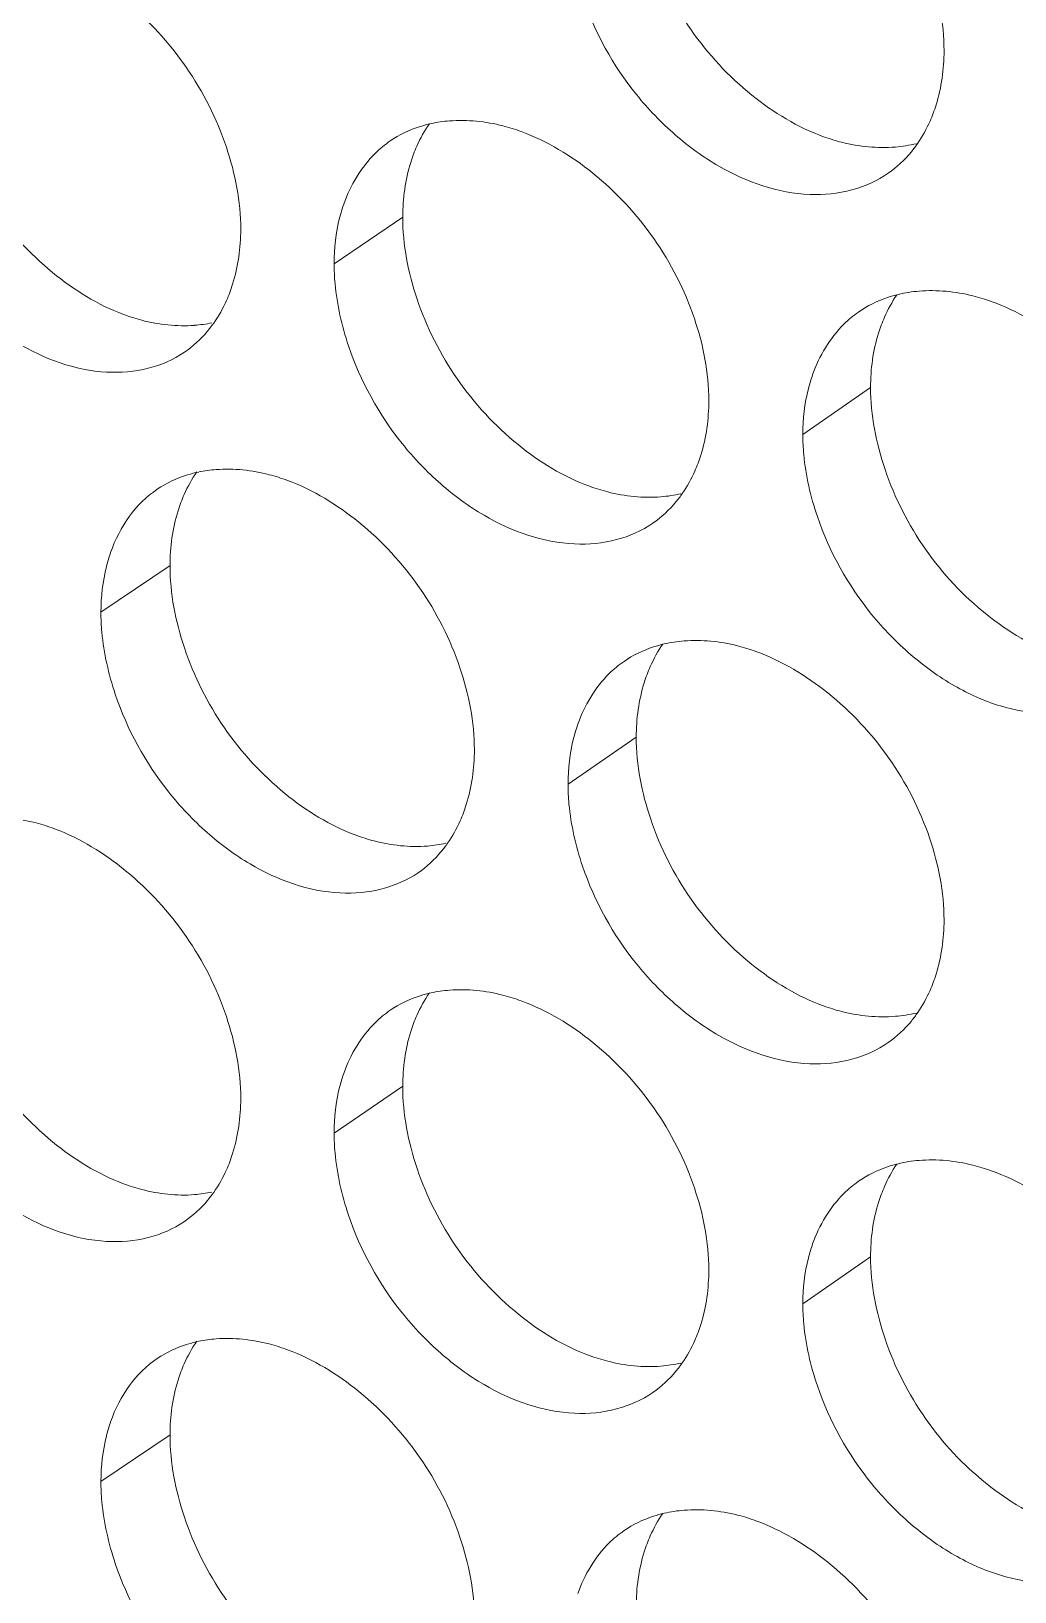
# Model space of a CAD drawing. Header units: millimetres. Extents: x 1177 to 4147, y 93 to 2194.
# Drawn here: x 2643.86 to 2652.78, y 903.97 to 918.11 of the extents above; entities that cross this region are included whole.
import ezdxf

# ---------------------------------------------------------------- set-up
doc = ezdxf.new("R2010")
doc.units = ezdxf.units.MM
doc.header["$LTSCALE"] = 0.1
doc.layers.get('0').update_dxf_attribs({"lineweight": 13})
doc.layers.add('标注', color=251, linetype='Continuous', lineweight=9)

# ---------------------------------------------------------------- blocks, each defined once
blk = doc.blocks.new('02')
at = {"layer": '标注'}
for p, q in [((4550.886, 900.444), (4549.997, 899.84)), ((4556.945, 898.238), (4556.068, 897.63)), ((4547.872, 895.933), (4546.977, 895.331)), ((4547.872, 895.933), (4546.977, 895.331)), ((4553.91, 893.712), (4553.027, 893.106)), ((4553.91, 893.712), (4553.027, 893.106)), ((4550.886, 889.194), (4549.997, 888.59)), ((4556.945, 886.988), (4556.068, 886.38)), ((4547.872, 884.683), (4546.977, 884.081))]:
    blk.add_line(p, q, dxfattribs=at)
for centre, radius, start, end in [((4551.629, 899.926), 1.768, 94.4127, 102.2837), ((4548.059, 900.784), 1.746, 274.2779, 281.7562), ((4548.6, 895.421), 1.76, 94.3009, 101.6849), ((4548.6, 895.421), 1.76, 94.3009, 101.6849), ((4554.092, 898.581), 1.763, 274.5012, 282.9601), ((4554.669, 893.188), 1.776, 94.5239, 102.8809), ((4554.669, 893.188), 1.776, 94.5239, 102.8809), ((4551.07, 894.054), 1.755, 274.3898, 282.359), ((4551.07, 894.054), 1.755, 274.3898, 282.359), ((4551.629, 888.676), 1.768, 94.4127, 102.2837), ((4548.059, 889.534), 1.746, 274.2779, 281.7562), ((4548.6, 884.171), 1.76, 94.3009, 101.6849), ((4554.092, 887.331), 1.763, 274.5012, 282.9601), ((4554.669, 881.938), 1.776, 94.5239, 102.8809)]:
    blk.add_arc(centre, radius, start, end, dxfattribs=at)
for points, knots in [([(4557.897, 902.597), (4557.897, 902.956), (4557.749, 903.703), (4557.227, 904.722), (4556.446, 905.558), (4555.796, 905.951), (4555.459, 906.072)], [0, 0, 0, 0, 0.241164, 0.500391, 0.759555, 1, 1, 1, 1]), ([(4553.91, 904.962), (4553.91, 904.603), (4554.057, 903.857), (4554.576, 902.837), (4555.352, 901.999), (4556.001, 901.606), (4556.337, 901.484)], [0, 0, 0, 0, 0.241468, 0.500853, 0.759857, 1, 1, 1, 1]), ([(4548.788, 900.285), (4548.788, 900.645), (4548.641, 901.392), (4548.125, 902.414), (4547.353, 903.255), (4546.709, 903.653), (4546.375, 903.778)], [0, 0, 0, 0, 0.241629, 0.501316, 0.760421, 1, 1, 1, 1]), ([(4553.215, 903.294), (4553.37, 902.838), (4553.729, 902.188), (4554.396, 901.499), (4555.11, 900.975), (4555.927, 900.689), (4556.701, 900.764), (4557.033, 900.913), (4557.175, 901.012)], [0, 0, 0, 0, 0.279944, 0.419999, 0.55451, 0.793241, 0.899512, 1, 1, 1, 1]), ([(4544.868, 902.679), (4544.868, 902.319), (4545.014, 901.572), (4545.526, 900.549), (4546.294, 899.706), (4546.937, 899.307), (4547.27, 899.183)], [0, 0, 0, 0, 0.241933, 0.501777, 0.760722, 1, 1, 1, 1]), ([(4557.715, 901.686), (4557.745, 901.754), (4557.854, 902.045), (4557.897, 902.36), (4557.897, 902.597)], [0, 0, 0, 0, 0.23828, 1, 1, 1, 1]), ([(4551.253, 901.653), (4551.205, 901.643), (4551.02, 901.594), (4550.843, 901.51), (4550.724, 901.429)], [0, 0, 0, 0, 0.255107, 1, 1, 1, 1]), ([(4552.42, 901.55), (4552.343, 901.579), (4552.043, 901.672), (4551.724, 901.707), (4551.493, 901.688)], [0, 0, 0, 0, 0.26396, 1, 1, 1, 1]), ([(4550.724, 901.429), (4550.656, 901.382), (4550.391, 901.165), (4550.209, 900.856), (4550.123, 900.612)], [0, 0, 0, 0, 0.242752, 1, 1, 1, 1]), ([(4554.85, 898.069), (4554.85, 898.429), (4554.703, 899.175), (4554.182, 900.195), (4553.405, 901.033), (4552.756, 901.428), (4552.42, 901.55)], [0, 0, 0, 0, 0.241318, 0.500698, 0.759842, 1, 1, 1, 1]), ([(4556.337, 901.484), (4556.415, 901.456), (4556.715, 901.364), (4557.035, 901.331), (4557.266, 901.35)], [0, 0, 0, 0, 0.263604, 1, 1, 1, 1]), ([(4557.175, 901.012), (4557.287, 901.089), (4557.422, 901.216), (4557.531, 901.362), (4557.557, 901.4)], [0, 0, 0, 0, 0.745595, 1, 1, 1, 1]), ([(4551.068, 901.361), (4551.038, 901.293), (4550.928, 900.999), (4550.886, 900.683), (4550.886, 900.444)], [0, 0, 0, 0, 0.237837, 1, 1, 1, 1]), ([(4544.154, 901.015), (4544.306, 900.56), (4544.659, 899.911), (4545.315, 899.219), (4546.016, 898.691), (4546.82, 898.394), (4547.586, 898.456), (4547.916, 898.599), (4548.058, 898.694)], [0, 0, 0, 0, 0.281084, 0.421471, 0.556119, 0.794437, 0.900161, 1, 1, 1, 1]), ([(4550.123, 900.612), (4550.102, 900.553), (4550.027, 900.302), (4549.997, 900.039), (4549.997, 899.84)], [0, 0, 0, 0, 0.2397, 1, 1, 1, 1]), ([(4550.886, 900.444), (4550.886, 900.085), (4551.032, 899.338), (4551.549, 898.317), (4552.323, 897.478), (4552.969, 897.082), (4553.305, 896.96)], [0, 0, 0, 0, 0.241622, 0.501159, 0.760144, 1, 1, 1, 1]), ([(4548.603, 899.365), (4548.634, 899.433), (4548.745, 899.728), (4548.788, 900.046), (4548.788, 900.285)], [0, 0, 0, 0, 0.237722, 1, 1, 1, 1]), ([(4549.997, 899.84), (4549.997, 899.753), (4550.015, 899.393), (4550.096, 899.037), (4550.184, 898.778)], [0, 0, 0, 0, 0.239751, 1, 1, 1, 1]), ([(4557.303, 899.442), (4557.256, 899.431), (4557.076, 899.379), (4556.904, 899.295), (4556.789, 899.215)], [0, 0, 0, 0, 0.254756, 1, 1, 1, 1]), ([(4558.508, 899.352), (4558.429, 899.38), (4558.127, 899.472), (4557.806, 899.504), (4557.574, 899.485)], [0, 0, 0, 0, 0.263682, 1, 1, 1, 1]), ([(4560.954, 895.882), (4560.954, 896.241), (4560.805, 896.988), (4560.281, 898.005), (4559.498, 898.84), (4558.846, 899.231), (4558.508, 899.352)], [0, 0, 0, 0, 0.241011, 0.500085, 0.759268, 1, 1, 1, 1]), ([(4547.27, 899.183), (4547.347, 899.155), (4547.644, 899.06), (4547.961, 899.025), (4548.189, 899.042)], [0, 0, 0, 0, 0.264022, 1, 1, 1, 1]), ([(4556.789, 899.215), (4556.722, 899.168), (4556.461, 898.951), (4556.28, 898.645), (4556.195, 898.404)], [0, 0, 0, 0, 0.243134, 1, 1, 1, 1]), ([(4557.126, 899.149), (4557.096, 899.081), (4556.987, 898.789), (4556.945, 898.475), (4556.945, 898.238)], [0, 0, 0, 0, 0.238208, 1, 1, 1, 1]), ([(4548.058, 898.694), (4548.169, 898.769), (4548.303, 898.892), (4548.412, 899.035), (4548.438, 899.072)], [0, 0, 0, 0, 0.745468, 1, 1, 1, 1]), ([(4550.184, 898.778), (4550.338, 898.322), (4550.695, 897.672), (4551.358, 896.982), (4552.068, 896.457), (4552.881, 896.167), (4553.652, 896.238), (4553.984, 896.384), (4554.126, 896.482)], [0, 0, 0, 0, 0.280322, 0.420487, 0.555043, 0.793636, 0.899726, 1, 1, 1, 1]), ([(4556.195, 898.404), (4556.174, 898.345), (4556.098, 898.093), (4556.068, 897.829), (4556.068, 897.63)], [0, 0, 0, 0, 0.239901, 1, 1, 1, 1]), ([(4556.945, 898.238), (4556.945, 897.879), (4557.093, 897.132), (4557.613, 896.113), (4558.393, 895.278), (4559.043, 894.886), (4559.38, 894.765)], [0, 0, 0, 0, 0.241314, 0.500547, 0.759571, 1, 1, 1, 1]), ([(4554.668, 897.155), (4554.698, 897.223), (4554.808, 897.516), (4554.85, 897.832), (4554.85, 898.069)], [0, 0, 0, 0, 0.238095, 1, 1, 1, 1]), ([(4556.068, 897.63), (4556.068, 897.543), (4556.086, 897.183), (4556.167, 896.828), (4556.256, 896.568)], [0, 0, 0, 0, 0.239836, 1, 1, 1, 1]), ([(4548.244, 897.144), (4548.195, 897.134), (4548.007, 897.086), (4547.827, 897.003), (4547.707, 896.922)], [0, 0, 0, 0, 0.255291, 1, 1, 1, 1]), ([(4548.244, 897.144), (4548.195, 897.134), (4548.007, 897.086), (4547.827, 897.003), (4547.707, 896.922)], [0, 0, 0, 0, 0.255291, 1, 1, 1, 1]), ([(4549.392, 897.036), (4549.315, 897.064), (4549.017, 897.158), (4548.698, 897.193), (4548.468, 897.176)], [0, 0, 0, 0, 0.264101, 1, 1, 1, 1]), ([(4549.392, 897.036), (4549.315, 897.064), (4549.017, 897.158), (4548.698, 897.193), (4548.468, 897.176)], [0, 0, 0, 0, 0.264101, 1, 1, 1, 1]), ([(4547.707, 896.922), (4547.569, 896.828), (4547.318, 896.581), (4547.161, 896.269), (4547.102, 896.102)], [0, 0, 0, 0, 0.485902, 1, 1, 1, 1]), ([(4547.707, 896.922), (4547.569, 896.828), (4547.318, 896.581), (4547.161, 896.269), (4547.102, 896.102)], [0, 0, 0, 0, 0.485902, 1, 1, 1, 1]), ([(4551.814, 893.549), (4551.814, 893.908), (4551.667, 894.655), (4551.148, 895.676), (4550.374, 896.515), (4549.727, 896.912), (4549.392, 897.036)], [0, 0, 0, 0, 0.241473, 0.501006, 0.760131, 1, 1, 1, 1]), ([(4551.814, 893.549), (4551.814, 893.908), (4551.667, 894.655), (4551.148, 895.676), (4550.374, 896.515), (4549.727, 896.912), (4549.392, 897.036)], [0, 0, 0, 0, 0.241473, 0.501006, 0.760131, 1, 1, 1, 1]), ([(4553.305, 896.96), (4553.382, 896.932), (4553.681, 896.839), (4554, 896.805), (4554.23, 896.823)], [0, 0, 0, 0, 0.263742, 1, 1, 1, 1]), ([(4548.055, 896.853), (4548.025, 896.784), (4547.914, 896.49), (4547.872, 896.172), (4547.872, 895.933)], [0, 0, 0, 0, 0.23765, 1, 1, 1, 1]), ([(4548.055, 896.853), (4548.025, 896.784), (4547.914, 896.49), (4547.872, 896.172), (4547.872, 895.933)], [0, 0, 0, 0, 0.23765, 1, 1, 1, 1]), ([(4554.126, 896.482), (4554.237, 896.559), (4554.372, 896.684), (4554.481, 896.829), (4554.507, 896.867)], [0, 0, 0, 0, 0.745554, 1, 1, 1, 1]), ([(4556.256, 896.568), (4556.412, 896.111), (4556.774, 895.461), (4557.443, 894.773), (4558.006, 894.366), (4558.601, 894.097), (4559.198, 893.991), (4559.76, 894.047), (4560.093, 894.199), (4560.235, 894.299)], [0, 0, 0, 0, 0.27906, 0.418751, 0.552974, 0.678194, 0.793225, 0.899482, 1, 1, 1, 1]), ([(4547.102, 896.102), (4547.082, 896.043), (4547.007, 895.792), (4546.977, 895.529), (4546.977, 895.331)], [0, 0, 0, 0, 0.2396, 1, 1, 1, 1]), ([(4547.102, 896.102), (4547.082, 896.043), (4547.007, 895.792), (4546.977, 895.529), (4546.977, 895.331)], [0, 0, 0, 0, 0.2396, 1, 1, 1, 1]), ([(4547.872, 895.933), (4547.872, 895.573), (4548.018, 894.826), (4548.532, 893.805), (4549.303, 892.964), (4549.948, 892.566), (4550.282, 892.443)], [0, 0, 0, 0, 0.241777, 0.501467, 0.760433, 1, 1, 1, 1]), ([(4547.872, 895.933), (4547.872, 895.573), (4548.018, 894.826), (4548.532, 893.805), (4549.303, 892.964), (4549.948, 892.566), (4550.282, 892.443)], [0, 0, 0, 0, 0.241777, 0.501467, 0.760433, 1, 1, 1, 1]), ([(4546.977, 895.331), (4546.977, 895.244), (4546.995, 894.884), (4547.076, 894.528), (4547.163, 894.268)], [0, 0, 0, 0, 0.23971, 1, 1, 1, 1]), ([(4546.977, 895.331), (4546.977, 895.244), (4546.995, 894.884), (4547.076, 894.528), (4547.163, 894.268)], [0, 0, 0, 0, 0.23971, 1, 1, 1, 1]), ([(4554.273, 894.919), (4554.226, 894.908), (4554.042, 894.858), (4553.868, 894.774), (4553.752, 894.694)], [0, 0, 0, 0, 0.254929, 1, 1, 1, 1]), ([(4554.273, 894.919), (4554.226, 894.908), (4554.042, 894.858), (4553.868, 894.774), (4553.752, 894.694)], [0, 0, 0, 0, 0.254929, 1, 1, 1, 1]), ([(4555.459, 894.822), (4555.381, 894.851), (4555.08, 894.943), (4554.76, 894.977), (4554.529, 894.958)], [0, 0, 0, 0, 0.26382, 1, 1, 1, 1]), ([(4555.459, 894.822), (4555.381, 894.851), (4555.08, 894.943), (4554.76, 894.977), (4554.529, 894.958)], [0, 0, 0, 0, 0.26382, 1, 1, 1, 1]), ([(4557.897, 891.347), (4557.897, 891.706), (4557.749, 892.453), (4557.227, 893.472), (4556.446, 894.308), (4555.796, 894.701), (4555.459, 894.822)], [0, 0, 0, 0, 0.241164, 0.500391, 0.759555, 1, 1, 1, 1]), ([(4557.897, 891.347), (4557.897, 891.706), (4557.749, 892.453), (4557.227, 893.472), (4556.446, 894.308), (4555.796, 894.701), (4555.459, 894.822)], [0, 0, 0, 0, 0.241164, 0.500391, 0.759555, 1, 1, 1, 1]), ([(4553.752, 894.694), (4553.684, 894.647), (4553.42, 894.429), (4553.239, 894.122), (4553.154, 893.879)], [0, 0, 0, 0, 0.242946, 1, 1, 1, 1]), ([(4553.752, 894.694), (4553.684, 894.647), (4553.42, 894.429), (4553.239, 894.122), (4553.154, 893.879)], [0, 0, 0, 0, 0.242946, 1, 1, 1, 1]), ([(4554.092, 894.626), (4554.062, 894.558), (4553.953, 894.266), (4553.91, 893.95), (4553.91, 893.712)], [0, 0, 0, 0, 0.238023, 1, 1, 1, 1]), ([(4554.092, 894.626), (4554.062, 894.558), (4553.953, 894.266), (4553.91, 893.95), (4553.91, 893.712)], [0, 0, 0, 0, 0.238023, 1, 1, 1, 1]), ([(4547.163, 894.268), (4547.317, 893.812), (4547.672, 893.163), (4548.331, 892.472), (4549.037, 891.945), (4549.845, 891.652), (4550.614, 891.718), (4550.945, 891.863), (4551.087, 891.959)], [0, 0, 0, 0, 0.280702, 0.420977, 0.555579, 0.794035, 0.899943, 1, 1, 1, 1]), ([(4547.163, 894.268), (4547.317, 893.812), (4547.672, 893.163), (4548.331, 892.472), (4549.037, 891.945), (4549.845, 891.652), (4550.614, 891.718), (4550.945, 891.863), (4551.087, 891.959)], [0, 0, 0, 0, 0.280702, 0.420977, 0.555579, 0.794035, 0.899943, 1, 1, 1, 1]), ([(4553.154, 893.879), (4553.133, 893.82), (4553.057, 893.569), (4553.027, 893.305), (4553.027, 893.106)], [0, 0, 0, 0, 0.2398, 1, 1, 1, 1]), ([(4553.154, 893.879), (4553.133, 893.82), (4553.057, 893.569), (4553.027, 893.305), (4553.027, 893.106)], [0, 0, 0, 0, 0.2398, 1, 1, 1, 1]), ([(4553.91, 893.712), (4553.91, 893.353), (4554.057, 892.607), (4554.576, 891.587), (4555.352, 890.749), (4556.001, 890.356), (4556.337, 890.234)], [0, 0, 0, 0, 0.241468, 0.500853, 0.759857, 1, 1, 1, 1]), ([(4553.91, 893.712), (4553.91, 893.353), (4554.057, 892.607), (4554.576, 891.587), (4555.352, 890.749), (4556.001, 890.356), (4556.337, 890.234)], [0, 0, 0, 0, 0.241468, 0.500853, 0.759857, 1, 1, 1, 1]), ([(4551.63, 892.631), (4551.661, 892.699), (4551.771, 892.993), (4551.814, 893.31), (4551.814, 893.549)], [0, 0, 0, 0, 0.237909, 1, 1, 1, 1]), ([(4551.63, 892.631), (4551.661, 892.699), (4551.771, 892.993), (4551.814, 893.31), (4551.814, 893.549)], [0, 0, 0, 0, 0.237909, 1, 1, 1, 1]), ([(4553.027, 893.106), (4553.027, 893.02), (4553.045, 892.66), (4553.127, 892.304), (4553.215, 892.044)], [0, 0, 0, 0, 0.239793, 1, 1, 1, 1]), ([(4553.027, 893.106), (4553.027, 893.02), (4553.045, 892.66), (4553.127, 892.304), (4553.215, 892.044)], [0, 0, 0, 0, 0.239793, 1, 1, 1, 1]), ([(4546.375, 892.528), (4546.298, 892.556), (4546, 892.651), (4545.683, 892.687), (4545.454, 892.67)], [0, 0, 0, 0, 0.264244, 1, 1, 1, 1]), ([(4548.788, 889.035), (4548.788, 889.395), (4548.641, 890.142), (4548.125, 891.164), (4547.353, 892.005), (4546.709, 892.403), (4546.375, 892.528)], [0, 0, 0, 0, 0.241629, 0.501316, 0.760421, 1, 1, 1, 1]), ([(4550.282, 892.443), (4550.359, 892.415), (4550.657, 892.321), (4550.975, 892.286), (4551.205, 892.304)], [0, 0, 0, 0, 0.263881, 1, 1, 1, 1]), ([(4550.282, 892.443), (4550.359, 892.415), (4550.657, 892.321), (4550.975, 892.286), (4551.205, 892.304)], [0, 0, 0, 0, 0.263881, 1, 1, 1, 1]), ([(4551.087, 891.959), (4551.198, 892.035), (4551.332, 892.16), (4551.441, 892.303), (4551.467, 892.341)], [0, 0, 0, 0, 0.745511, 1, 1, 1, 1]), ([(4551.087, 891.959), (4551.198, 892.035), (4551.332, 892.16), (4551.441, 892.303), (4551.467, 892.341)], [0, 0, 0, 0, 0.745511, 1, 1, 1, 1]), ([(4553.215, 892.044), (4553.37, 891.588), (4553.729, 890.938), (4554.396, 890.249), (4555.11, 889.725), (4555.927, 889.439), (4556.701, 889.514), (4557.033, 889.663), (4557.175, 889.762)], [0, 0, 0, 0, 0.279944, 0.419999, 0.55451, 0.793241, 0.899512, 1, 1, 1, 1]), ([(4553.215, 892.044), (4553.37, 891.588), (4553.729, 890.938), (4554.396, 890.249), (4555.11, 889.725), (4555.927, 889.439), (4556.701, 889.514), (4557.033, 889.663), (4557.175, 889.762)], [0, 0, 0, 0, 0.279944, 0.419999, 0.55451, 0.793241, 0.899512, 1, 1, 1, 1]), ([(4544.868, 891.429), (4544.868, 891.069), (4545.014, 890.322), (4545.526, 889.299), (4546.294, 888.456), (4546.937, 888.057), (4547.27, 887.933)], [0, 0, 0, 0, 0.241933, 0.501777, 0.760722, 1, 1, 1, 1]), ([(4557.715, 890.436), (4557.745, 890.504), (4557.854, 890.795), (4557.897, 891.11), (4557.897, 891.347)], [0, 0, 0, 0, 0.23828, 1, 1, 1, 1]), ([(4557.715, 890.436), (4557.745, 890.504), (4557.854, 890.795), (4557.897, 891.11), (4557.897, 891.347)], [0, 0, 0, 0, 0.23828, 1, 1, 1, 1]), ([(4552.42, 890.3), (4552.343, 890.329), (4552.043, 890.422), (4551.724, 890.457), (4551.493, 890.438)], [0, 0, 0, 0, 0.26396, 1, 1, 1, 1]), ([(4551.253, 890.403), (4551.205, 890.393), (4551.02, 890.344), (4550.843, 890.26), (4550.724, 890.179)], [0, 0, 0, 0, 0.255107, 1, 1, 1, 1]), ([(4554.85, 886.819), (4554.85, 887.179), (4554.703, 887.925), (4554.182, 888.945), (4553.405, 889.783), (4552.756, 890.178), (4552.42, 890.3)], [0, 0, 0, 0, 0.241318, 0.500698, 0.759842, 1, 1, 1, 1]), ([(4550.724, 890.179), (4550.656, 890.132), (4550.391, 889.915), (4550.209, 889.606), (4550.123, 889.362)], [0, 0, 0, 0, 0.242752, 1, 1, 1, 1]), ([(4551.068, 890.111), (4551.038, 890.043), (4550.928, 889.749), (4550.886, 889.433), (4550.886, 889.194)], [0, 0, 0, 0, 0.237837, 1, 1, 1, 1]), ([(4556.337, 890.234), (4556.415, 890.206), (4556.715, 890.114), (4557.035, 890.081), (4557.266, 890.1)], [0, 0, 0, 0, 0.263604, 1, 1, 1, 1]), ([(4556.337, 890.234), (4556.415, 890.206), (4556.715, 890.114), (4557.035, 890.081), (4557.266, 890.1)], [0, 0, 0, 0, 0.263604, 1, 1, 1, 1]), ([(4557.175, 889.762), (4557.287, 889.839), (4557.422, 889.966), (4557.531, 890.112), (4557.557, 890.15)], [0, 0, 0, 0, 0.745595, 1, 1, 1, 1]), ([(4557.175, 889.762), (4557.287, 889.839), (4557.422, 889.966), (4557.531, 890.112), (4557.557, 890.15)], [0, 0, 0, 0, 0.745595, 1, 1, 1, 1]), ([(4544.154, 889.765), (4544.306, 889.31), (4544.659, 888.661), (4545.315, 887.969), (4546.016, 887.441), (4546.82, 887.144), (4547.586, 887.206), (4547.916, 887.349), (4548.058, 887.444)], [0, 0, 0, 0, 0.281084, 0.421471, 0.556119, 0.794437, 0.900161, 1, 1, 1, 1]), ([(4550.123, 889.362), (4550.102, 889.303), (4550.027, 889.052), (4549.997, 888.789), (4549.997, 888.59)], [0, 0, 0, 0, 0.2397, 1, 1, 1, 1]), ([(4550.886, 889.194), (4550.886, 888.835), (4551.032, 888.088), (4551.549, 887.067), (4552.323, 886.228), (4552.969, 885.832), (4553.305, 885.71)], [0, 0, 0, 0, 0.241622, 0.501159, 0.760144, 1, 1, 1, 1]), ([(4548.603, 888.115), (4548.634, 888.183), (4548.745, 888.478), (4548.788, 888.796), (4548.788, 889.035)], [0, 0, 0, 0, 0.237722, 1, 1, 1, 1]), ([(4549.997, 888.59), (4549.997, 888.503), (4550.015, 888.143), (4550.096, 887.787), (4550.184, 887.528)], [0, 0, 0, 0, 0.239751, 1, 1, 1, 1]), ([(4558.508, 888.102), (4558.429, 888.13), (4558.127, 888.222), (4557.806, 888.254), (4557.574, 888.235)], [0, 0, 0, 0, 0.263682, 1, 1, 1, 1]), ([(4557.303, 888.192), (4557.256, 888.181), (4557.076, 888.129), (4556.904, 888.045), (4556.789, 887.965)], [0, 0, 0, 0, 0.254756, 1, 1, 1, 1]), ([(4560.954, 884.632), (4560.954, 884.991), (4560.805, 885.738), (4560.281, 886.755), (4559.498, 887.59), (4558.846, 887.981), (4558.508, 888.102)], [0, 0, 0, 0, 0.241011, 0.500085, 0.759268, 1, 1, 1, 1]), ([(4547.27, 887.933), (4547.347, 887.905), (4547.644, 887.81), (4547.961, 887.775), (4548.189, 887.792)], [0, 0, 0, 0, 0.264022, 1, 1, 1, 1]), ([(4556.789, 887.965), (4556.722, 887.918), (4556.461, 887.701), (4556.28, 887.395), (4556.195, 887.154)], [0, 0, 0, 0, 0.243134, 1, 1, 1, 1]), ([(4557.126, 887.899), (4557.096, 887.831), (4556.987, 887.539), (4556.945, 887.225), (4556.945, 886.988)], [0, 0, 0, 0, 0.238208, 1, 1, 1, 1]), ([(4548.058, 887.444), (4548.169, 887.519), (4548.303, 887.642), (4548.412, 887.785), (4548.438, 887.822)], [0, 0, 0, 0, 0.745468, 1, 1, 1, 1]), ([(4550.184, 887.528), (4550.338, 887.072), (4550.695, 886.422), (4551.358, 885.732), (4552.068, 885.207), (4552.881, 884.917), (4553.652, 884.988), (4553.984, 885.134), (4554.126, 885.232)], [0, 0, 0, 0, 0.280322, 0.420487, 0.555043, 0.793636, 0.899726, 1, 1, 1, 1]), ([(4556.195, 887.154), (4556.174, 887.095), (4556.098, 886.843), (4556.068, 886.579), (4556.068, 886.38)], [0, 0, 0, 0, 0.239901, 1, 1, 1, 1]), ([(4556.945, 886.988), (4556.945, 886.629), (4557.093, 885.882), (4557.613, 884.863), (4558.393, 884.028), (4559.043, 883.636), (4559.38, 883.515)], [0, 0, 0, 0, 0.241314, 0.500547, 0.759571, 1, 1, 1, 1]), ([(4554.668, 885.905), (4554.698, 885.973), (4554.808, 886.266), (4554.85, 886.582), (4554.85, 886.819)], [0, 0, 0, 0, 0.238095, 1, 1, 1, 1]), ([(4556.068, 886.38), (4556.068, 886.293), (4556.086, 885.933), (4556.167, 885.578), (4556.256, 885.318)], [0, 0, 0, 0, 0.239836, 1, 1, 1, 1]), ([(4548.244, 885.894), (4548.195, 885.884), (4548.007, 885.836), (4547.827, 885.753), (4547.707, 885.672)], [0, 0, 0, 0, 0.255291, 1, 1, 1, 1]), ([(4549.392, 885.786), (4549.315, 885.814), (4549.017, 885.908), (4548.698, 885.943), (4548.468, 885.926)], [0, 0, 0, 0, 0.264101, 1, 1, 1, 1]), ([(4547.707, 885.672), (4547.569, 885.578), (4547.318, 885.331), (4547.161, 885.019), (4547.102, 884.852)], [0, 0, 0, 0, 0.485902, 1, 1, 1, 1]), ([(4551.814, 882.299), (4551.814, 882.658), (4551.667, 883.405), (4551.148, 884.426), (4550.374, 885.265), (4549.727, 885.662), (4549.392, 885.786)], [0, 0, 0, 0, 0.241473, 0.501006, 0.760131, 1, 1, 1, 1]), ([(4553.305, 885.71), (4553.382, 885.682), (4553.681, 885.589), (4554, 885.555), (4554.23, 885.573)], [0, 0, 0, 0, 0.263742, 1, 1, 1, 1]), ([(4554.126, 885.232), (4554.237, 885.309), (4554.372, 885.434), (4554.481, 885.579), (4554.507, 885.617)], [0, 0, 0, 0, 0.745554, 1, 1, 1, 1]), ([(4548.055, 885.603), (4548.025, 885.534), (4547.914, 885.24), (4547.872, 884.922), (4547.872, 884.683)], [0, 0, 0, 0, 0.23765, 1, 1, 1, 1]), ([(4556.256, 885.318), (4556.412, 884.861), (4556.774, 884.211), (4557.443, 883.523), (4558.006, 883.116), (4558.601, 882.847), (4559.198, 882.741), (4559.76, 882.797), (4560.093, 882.949), (4560.235, 883.049)], [0, 0, 0, 0, 0.27906, 0.418751, 0.552974, 0.678194, 0.793225, 0.899482, 1, 1, 1, 1]), ([(4547.102, 884.852), (4547.082, 884.793), (4547.007, 884.542), (4546.977, 884.279), (4546.977, 884.081)], [0, 0, 0, 0, 0.2396, 1, 1, 1, 1]), ([(4547.872, 884.683), (4547.872, 884.323), (4548.018, 883.576), (4548.532, 882.555), (4549.303, 881.714), (4549.948, 881.316), (4550.282, 881.193)], [0, 0, 0, 0, 0.241777, 0.501467, 0.760433, 1, 1, 1, 1]), ([(4546.977, 884.081), (4546.977, 883.994), (4546.995, 883.634), (4547.076, 883.278), (4547.163, 883.018)], [0, 0, 0, 0, 0.23971, 1, 1, 1, 1]), ([(4554.273, 883.669), (4554.226, 883.658), (4554.042, 883.608), (4553.868, 883.524), (4553.752, 883.444)], [0, 0, 0, 0, 0.254929, 1, 1, 1, 1]), ([(4555.459, 883.572), (4555.381, 883.601), (4555.08, 883.693), (4554.76, 883.727), (4554.529, 883.708)], [0, 0, 0, 0, 0.26382, 1, 1, 1, 1]), ([(4553.752, 883.444), (4553.684, 883.397), (4553.42, 883.179), (4553.239, 882.872), (4553.154, 882.629)], [0, 0, 0, 0, 0.242946, 1, 1, 1, 1]), ([(4557.897, 880.097), (4557.897, 880.456), (4557.749, 881.203), (4557.227, 882.222), (4556.446, 883.058), (4555.796, 883.451), (4555.459, 883.572)], [0, 0, 0, 0, 0.241164, 0.500391, 0.759555, 1, 1, 1, 1]), ([(4554.092, 883.376), (4554.062, 883.308), (4553.953, 883.016), (4553.91, 882.7), (4553.91, 882.462)], [0, 0, 0, 0, 0.238023, 1, 1, 1, 1]), ([(4547.163, 883.018), (4547.317, 882.562), (4547.672, 881.913), (4548.331, 881.222), (4549.037, 880.695), (4549.845, 880.402), (4550.614, 880.468), (4550.945, 880.613), (4551.087, 880.709)], [0, 0, 0, 0, 0.280702, 0.420977, 0.555579, 0.794035, 0.899943, 1, 1, 1, 1])]:
    blk.add_open_spline(points, degree=3, knots=knots, dxfattribs=at)
for points in [[(4551.231, 901.652), (4551.168, 901.561), (4551.114, 901.463), (4551.068, 901.361)], [(4557.557, 901.4), (4557.618, 901.49), (4557.671, 901.586), (4557.715, 901.686)], [(4557.266, 901.35), (4557.358, 901.357), (4557.449, 901.372), (4557.539, 901.393)], [(4548.438, 899.072), (4548.503, 899.164), (4548.558, 899.263), (4548.603, 899.365)], [(4557.284, 899.435), (4557.223, 899.345), (4557.17, 899.249), (4557.126, 899.149)], [(4557.574, 899.485), (4557.483, 899.478), (4557.392, 899.464), (4557.303, 899.442)], [(4548.22, 897.146), (4548.156, 897.054), (4548.101, 896.955), (4548.055, 896.853)], [(4548.22, 897.146), (4548.156, 897.054), (4548.101, 896.955), (4548.055, 896.853)], [(4554.507, 896.867), (4554.569, 896.957), (4554.623, 897.054), (4554.668, 897.155)], [(4554.253, 894.915), (4554.19, 894.825), (4554.137, 894.727), (4554.092, 894.626)], [(4554.253, 894.915), (4554.19, 894.825), (4554.137, 894.727), (4554.092, 894.626)], [(4551.467, 892.341), (4551.531, 892.432), (4551.585, 892.53), (4551.63, 892.631)], [(4551.467, 892.341), (4551.531, 892.432), (4551.585, 892.53), (4551.63, 892.631)], [(4551.231, 890.402), (4551.168, 890.311), (4551.114, 890.213), (4551.068, 890.111)], [(4557.557, 890.15), (4557.618, 890.24), (4557.671, 890.336), (4557.715, 890.436)], [(4557.557, 890.15), (4557.618, 890.24), (4557.671, 890.336), (4557.715, 890.436)], [(4557.266, 890.1), (4557.358, 890.107), (4557.449, 890.122), (4557.539, 890.143)], [(4557.266, 890.1), (4557.358, 890.107), (4557.449, 890.122), (4557.539, 890.143)], [(4557.574, 888.235), (4557.483, 888.228), (4557.392, 888.214), (4557.303, 888.192)], [(4548.438, 887.822), (4548.503, 887.914), (4548.558, 888.013), (4548.603, 888.115)], [(4557.284, 888.185), (4557.223, 888.095), (4557.17, 887.999), (4557.126, 887.899)], [(4548.22, 885.896), (4548.156, 885.804), (4548.101, 885.705), (4548.055, 885.603)], [(4554.507, 885.617), (4554.569, 885.707), (4554.623, 885.804), (4554.668, 885.905)], [(4554.253, 883.665), (4554.19, 883.575), (4554.137, 883.477), (4554.092, 883.376)]]:
    blk.add_open_spline(points, degree=3, dxfattribs=at)

msp = doc.modelspace()

# ---------------------------------------------------------------- block references
at = {"xscale": 0.7, "yscale": 0.7, "zscale": 0.7}
msp.add_blockref('02', (-538.391, 286.112), dxfattribs=at)

doc.saveas('drawing.dxf')
